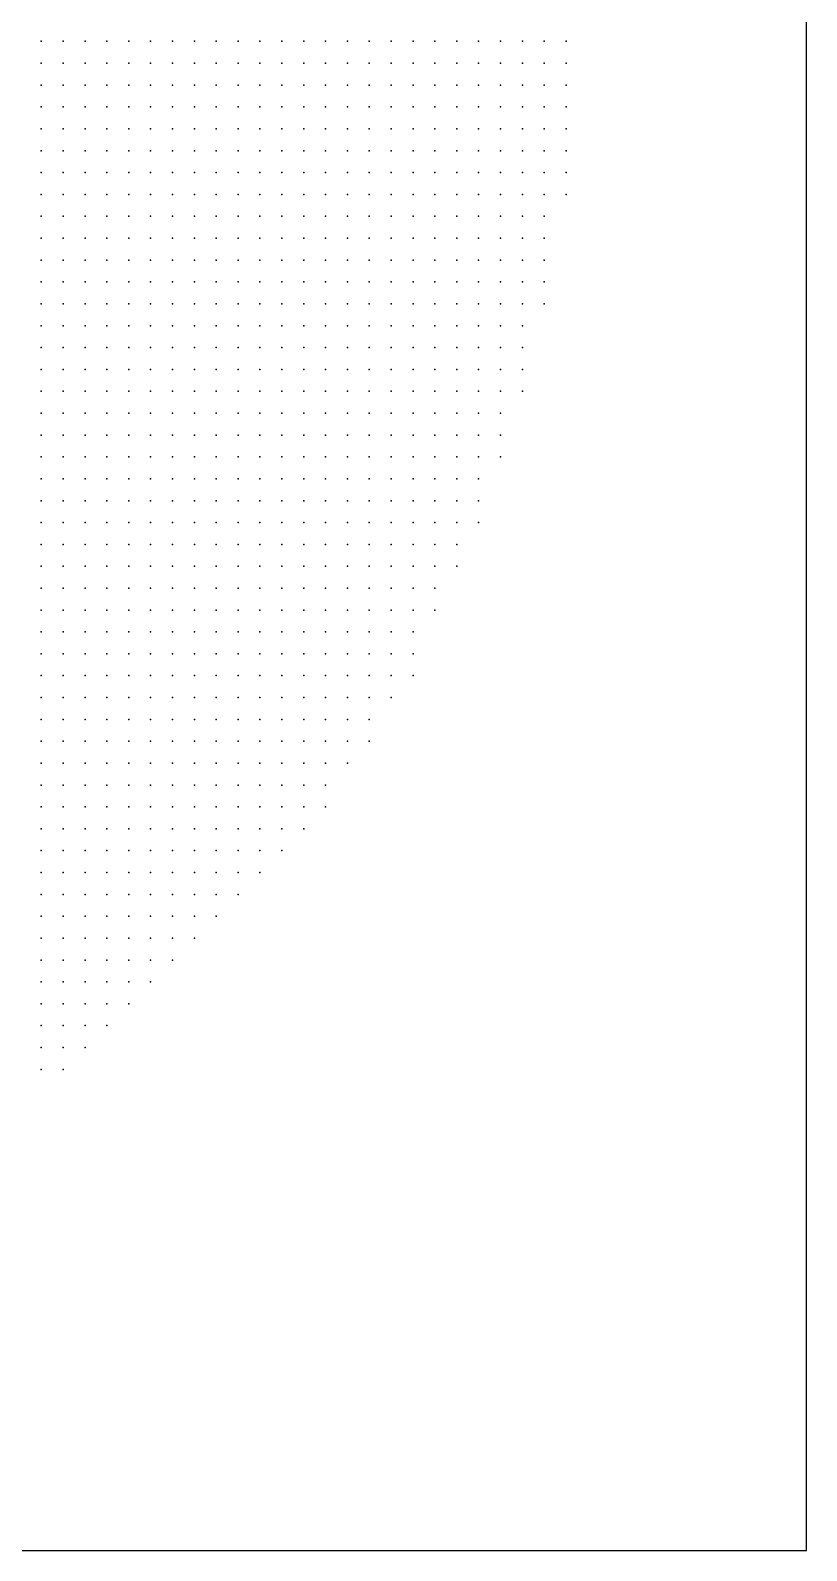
# Model space of a CAD drawing. Header units: millimetres. Extents: x 2848 to 6961, y 1568 to 7914.
# Drawn here: x 4152.8 to 4188.3, y 1580.3 to 1649.8 of the extents above; entities that cross this region are included whole.
import ezdxf

# ---------------------------------------------------------------- set-up
doc = ezdxf.new("R2010")
doc.units = ezdxf.units.MM
doc.header["$PDSIZE"] = -2

msp = doc.modelspace()

# ---------------------------------------------------------------- linework, layer by layer
msp.add_lwpolyline([(4048.282, 1580.289), (4188.282, 1580.289), (4188.282, 1720.289), (4048.282, 1720.289)], close=True)
at = {"color": 40, "true_color": 0xfcd901}
for p in [(4153.282, 1649.289), (4154.282, 1649.289), (4155.282, 1649.289), (4156.282, 1649.289), (4157.282, 1649.289), (4158.282, 1649.289), (4159.282, 1649.289), (4160.282, 1649.289), (4161.282, 1649.289), (4162.282, 1649.289), (4163.282, 1649.289), (4164.282, 1649.289), (4165.282, 1649.289), (4166.282, 1649.289), (4167.282, 1649.289), (4168.282, 1649.289), (4169.282, 1649.289), (4170.282, 1649.289), (4171.282, 1649.289), (4172.282, 1649.289), (4173.282, 1649.289), (4174.282, 1649.289), (4175.282, 1649.289), (4176.282, 1649.289), (4177.282, 1649.289), (4153.282, 1648.289), (4154.282, 1648.289), (4155.282, 1648.289), (4156.282, 1648.289), (4157.282, 1648.289), (4158.282, 1648.289), (4159.282, 1648.289), (4160.282, 1648.289), (4161.282, 1648.289), (4162.282, 1648.289), (4163.282, 1648.289), (4164.282, 1648.289), (4165.282, 1648.289), (4166.282, 1648.289), (4167.282, 1648.289), (4168.282, 1648.289), (4169.282, 1648.289), (4170.282, 1648.289), (4171.282, 1648.289), (4172.282, 1648.289), (4173.282, 1648.289), (4174.282, 1648.289), (4175.282, 1648.289), (4176.282, 1648.289), (4177.282, 1648.289), (4153.282, 1647.289), (4154.282, 1647.289), (4155.282, 1647.289), (4156.282, 1647.289), (4157.282, 1647.289), (4158.282, 1647.289), (4159.282, 1647.289), (4160.282, 1647.289), (4161.282, 1647.289), (4162.282, 1647.289), (4163.282, 1647.289), (4164.282, 1647.289), (4165.282, 1647.289), (4166.282, 1647.289), (4167.282, 1647.289), (4168.282, 1647.289), (4169.282, 1647.289), (4170.282, 1647.289), (4171.282, 1647.289), (4172.282, 1647.289), (4173.282, 1647.289), (4174.282, 1647.289), (4175.282, 1647.289), (4176.282, 1647.289), (4177.282, 1647.289), (4153.282, 1646.289), (4154.282, 1646.289), (4155.282, 1646.289), (4156.282, 1646.289), (4157.282, 1646.289), (4158.282, 1646.289), (4159.282, 1646.289), (4160.282, 1646.289), (4161.282, 1646.289), (4162.282, 1646.289), (4163.282, 1646.289), (4164.282, 1646.289), (4165.282, 1646.289), (4166.282, 1646.289), (4167.282, 1646.289), (4168.282, 1646.289), (4169.282, 1646.289), (4170.282, 1646.289), (4171.282, 1646.289), (4172.282, 1646.289), (4173.282, 1646.289), (4174.282, 1646.289), (4175.282, 1646.289), (4176.282, 1646.289), (4177.282, 1646.289), (4153.282, 1645.289), (4154.282, 1645.289), (4155.282, 1645.289), (4156.282, 1645.289), (4157.282, 1645.289), (4158.282, 1645.289), (4159.282, 1645.289), (4160.282, 1645.289), (4161.282, 1645.289), (4162.282, 1645.289), (4163.282, 1645.289), (4164.282, 1645.289), (4165.282, 1645.289), (4166.282, 1645.289), (4167.282, 1645.289), (4168.282, 1645.289), (4169.282, 1645.289), (4170.282, 1645.289), (4171.282, 1645.289), (4172.282, 1645.289), (4173.282, 1645.289), (4174.282, 1645.289), (4175.282, 1645.289), (4176.282, 1645.289), (4177.282, 1645.289), (4153.282, 1644.289), (4154.282, 1644.289), (4155.282, 1644.289), (4156.282, 1644.289), (4157.282, 1644.289), (4158.282, 1644.289), (4159.282, 1644.289), (4160.282, 1644.289), (4161.282, 1644.289), (4162.282, 1644.289), (4163.282, 1644.289), (4164.282, 1644.289), (4165.282, 1644.289), (4166.282, 1644.289), (4167.282, 1644.289), (4168.282, 1644.289), (4169.282, 1644.289), (4170.282, 1644.289), (4171.282, 1644.289), (4172.282, 1644.289), (4173.282, 1644.289), (4174.282, 1644.289), (4175.282, 1644.289), (4176.282, 1644.289), (4177.282, 1644.289), (4153.282, 1643.289), (4154.282, 1643.289), (4155.282, 1643.289), (4156.282, 1643.289), (4157.282, 1643.289), (4158.282, 1643.289), (4159.282, 1643.289), (4160.282, 1643.289), (4161.282, 1643.289), (4162.282, 1643.289), (4163.282, 1643.289), (4164.282, 1643.289), (4165.282, 1643.289), (4166.282, 1643.289), (4167.282, 1643.289), (4168.282, 1643.289), (4169.282, 1643.289), (4170.282, 1643.289), (4171.282, 1643.289), (4172.282, 1643.289), (4173.282, 1643.289), (4174.282, 1643.289), (4175.282, 1643.289), (4176.282, 1643.289), (4177.282, 1643.289), (4153.282, 1642.289), (4154.282, 1642.289), (4155.282, 1642.289), (4156.282, 1642.289), (4157.282, 1642.289), (4158.282, 1642.289), (4159.282, 1642.289), (4160.282, 1642.289), (4161.282, 1642.289), (4162.282, 1642.289), (4163.282, 1642.289), (4164.282, 1642.289), (4165.282, 1642.289), (4166.282, 1642.289), (4167.282, 1642.289), (4168.282, 1642.289), (4169.282, 1642.289), (4170.282, 1642.289), (4171.282, 1642.289), (4172.282, 1642.289), (4173.282, 1642.289), (4174.282, 1642.289), (4175.282, 1642.289), (4176.282, 1642.289), (4177.282, 1642.289), (4153.282, 1641.289), (4154.282, 1641.289), (4155.282, 1641.289), (4156.282, 1641.289), (4157.282, 1641.289), (4158.282, 1641.289), (4159.282, 1641.289), (4160.282, 1641.289), (4161.282, 1641.289), (4162.282, 1641.289), (4163.282, 1641.289), (4164.282, 1641.289), (4165.282, 1641.289), (4166.282, 1641.289), (4167.282, 1641.289), (4168.282, 1641.289), (4169.282, 1641.289), (4170.282, 1641.289), (4171.282, 1641.289), (4172.282, 1641.289), (4173.282, 1641.289), (4174.282, 1641.289), (4175.282, 1641.289), (4176.282, 1641.289), (4153.282, 1640.289), (4154.282, 1640.289), (4155.282, 1640.289), (4156.282, 1640.289), (4157.282, 1640.289), (4158.282, 1640.289), (4159.282, 1640.289), (4160.282, 1640.289), (4161.282, 1640.289), (4162.282, 1640.289), (4163.282, 1640.289), (4164.282, 1640.289), (4165.282, 1640.289), (4166.282, 1640.289), (4167.282, 1640.289), (4168.282, 1640.289), (4169.282, 1640.289), (4170.282, 1640.289), (4171.282, 1640.289), (4172.282, 1640.289), (4173.282, 1640.289), (4174.282, 1640.289), (4175.282, 1640.289), (4176.282, 1640.289), (4153.282, 1639.289), (4154.282, 1639.289), (4155.282, 1639.289), (4156.282, 1639.289), (4157.282, 1639.289), (4158.282, 1639.289), (4159.282, 1639.289), (4160.282, 1639.289), (4161.282, 1639.289), (4162.282, 1639.289), (4163.282, 1639.289), (4164.282, 1639.289), (4165.282, 1639.289), (4166.282, 1639.289), (4167.282, 1639.289), (4168.282, 1639.289), (4169.282, 1639.289), (4170.282, 1639.289), (4171.282, 1639.289), (4172.282, 1639.289), (4173.282, 1639.289), (4174.282, 1639.289), (4175.282, 1639.289), (4176.282, 1639.289), (4153.282, 1638.289), (4154.282, 1638.289), (4155.282, 1638.289), (4156.282, 1638.289), (4157.282, 1638.289), (4158.282, 1638.289), (4159.282, 1638.289), (4160.282, 1638.289), (4161.282, 1638.289), (4162.282, 1638.289), (4163.282, 1638.289), (4164.282, 1638.289), (4165.282, 1638.289), (4166.282, 1638.289), (4167.282, 1638.289), (4168.282, 1638.289), (4169.282, 1638.289), (4170.282, 1638.289), (4171.282, 1638.289), (4172.282, 1638.289), (4173.282, 1638.289), (4174.282, 1638.289), (4175.282, 1638.289), (4176.282, 1638.289), (4153.282, 1637.289), (4154.282, 1637.289), (4155.282, 1637.289), (4156.282, 1637.289), (4157.282, 1637.289), (4158.282, 1637.289), (4159.282, 1637.289), (4160.282, 1637.289), (4161.282, 1637.289), (4162.282, 1637.289), (4163.282, 1637.289), (4164.282, 1637.289), (4165.282, 1637.289), (4166.282, 1637.289), (4167.282, 1637.289), (4168.282, 1637.289), (4169.282, 1637.289), (4170.282, 1637.289), (4171.282, 1637.289), (4172.282, 1637.289), (4173.282, 1637.289), (4174.282, 1637.289), (4175.282, 1637.289), (4176.282, 1637.289), (4153.282, 1636.289), (4154.282, 1636.289), (4155.282, 1636.289), (4156.282, 1636.289), (4157.282, 1636.289), (4158.282, 1636.289), (4159.282, 1636.289), (4160.282, 1636.289), (4161.282, 1636.289), (4162.282, 1636.289), (4163.282, 1636.289), (4164.282, 1636.289), (4165.282, 1636.289), (4166.282, 1636.289), (4167.282, 1636.289), (4168.282, 1636.289), (4169.282, 1636.289), (4170.282, 1636.289), (4171.282, 1636.289), (4172.282, 1636.289), (4173.282, 1636.289), (4174.282, 1636.289), (4175.282, 1636.289), (4153.282, 1635.289), (4154.282, 1635.289), (4155.282, 1635.289), (4156.282, 1635.289), (4157.282, 1635.289), (4158.282, 1635.289), (4159.282, 1635.289), (4160.282, 1635.289), (4161.282, 1635.289), (4162.282, 1635.289), (4163.282, 1635.289), (4164.282, 1635.289), (4165.282, 1635.289), (4166.282, 1635.289), (4167.282, 1635.289), (4168.282, 1635.289), (4169.282, 1635.289), (4170.282, 1635.289), (4171.282, 1635.289), (4172.282, 1635.289), (4173.282, 1635.289), (4174.282, 1635.289), (4175.282, 1635.289), (4153.282, 1634.289), (4154.282, 1634.289), (4155.282, 1634.289), (4156.282, 1634.289), (4157.282, 1634.289), (4158.282, 1634.289), (4159.282, 1634.289), (4160.282, 1634.289), (4161.282, 1634.289), (4162.282, 1634.289), (4163.282, 1634.289), (4164.282, 1634.289), (4165.282, 1634.289), (4166.282, 1634.289), (4167.282, 1634.289), (4168.282, 1634.289), (4169.282, 1634.289), (4170.282, 1634.289), (4171.282, 1634.289), (4172.282, 1634.289), (4173.282, 1634.289), (4174.282, 1634.289), (4175.282, 1634.289), (4153.282, 1633.289), (4154.282, 1633.289), (4155.282, 1633.289), (4156.282, 1633.289), (4157.282, 1633.289), (4158.282, 1633.289), (4159.282, 1633.289), (4160.282, 1633.289), (4161.282, 1633.289), (4162.282, 1633.289), (4163.282, 1633.289), (4164.282, 1633.289), (4165.282, 1633.289), (4166.282, 1633.289), (4167.282, 1633.289), (4168.282, 1633.289), (4169.282, 1633.289), (4170.282, 1633.289), (4171.282, 1633.289), (4172.282, 1633.289), (4173.282, 1633.289), (4174.282, 1633.289), (4175.282, 1633.289), (4153.282, 1632.289), (4154.282, 1632.289), (4155.282, 1632.289), (4156.282, 1632.289), (4157.282, 1632.289), (4158.282, 1632.289), (4159.282, 1632.289), (4160.282, 1632.289), (4161.282, 1632.289), (4162.282, 1632.289), (4163.282, 1632.289), (4164.282, 1632.289), (4165.282, 1632.289), (4166.282, 1632.289), (4167.282, 1632.289), (4168.282, 1632.289), (4169.282, 1632.289), (4170.282, 1632.289), (4171.282, 1632.289), (4172.282, 1632.289), (4173.282, 1632.289), (4174.282, 1632.289), (4153.282, 1631.289), (4154.282, 1631.289), (4155.282, 1631.289), (4156.282, 1631.289), (4157.282, 1631.289), (4158.282, 1631.289), (4159.282, 1631.289), (4160.282, 1631.289), (4161.282, 1631.289), (4162.282, 1631.289), (4163.282, 1631.289), (4164.282, 1631.289), (4165.282, 1631.289), (4166.282, 1631.289), (4167.282, 1631.289), (4168.282, 1631.289), (4169.282, 1631.289), (4170.282, 1631.289), (4171.282, 1631.289), (4172.282, 1631.289), (4173.282, 1631.289), (4174.282, 1631.289), (4153.282, 1630.289), (4154.282, 1630.289), (4155.282, 1630.289), (4156.282, 1630.289), (4157.282, 1630.289), (4158.282, 1630.289), (4159.282, 1630.289), (4160.282, 1630.289), (4161.282, 1630.289), (4162.282, 1630.289), (4163.282, 1630.289), (4164.282, 1630.289), (4165.282, 1630.289), (4166.282, 1630.289), (4167.282, 1630.289), (4168.282, 1630.289), (4169.282, 1630.289), (4170.282, 1630.289), (4171.282, 1630.289), (4172.282, 1630.289), (4173.282, 1630.289), (4174.282, 1630.289), (4153.282, 1629.289), (4154.282, 1629.289), (4155.282, 1629.289), (4156.282, 1629.289), (4157.282, 1629.289), (4158.282, 1629.289), (4159.282, 1629.289), (4160.282, 1629.289), (4161.282, 1629.289), (4162.282, 1629.289), (4163.282, 1629.289), (4164.282, 1629.289), (4165.282, 1629.289), (4166.282, 1629.289), (4167.282, 1629.289), (4168.282, 1629.289), (4169.282, 1629.289), (4170.282, 1629.289), (4171.282, 1629.289), (4172.282, 1629.289), (4173.282, 1629.289), (4153.282, 1628.289), (4154.282, 1628.289), (4155.282, 1628.289), (4156.282, 1628.289), (4157.282, 1628.289), (4158.282, 1628.289), (4159.282, 1628.289), (4160.282, 1628.289), (4161.282, 1628.289), (4162.282, 1628.289), (4163.282, 1628.289), (4164.282, 1628.289), (4165.282, 1628.289), (4166.282, 1628.289), (4167.282, 1628.289), (4168.282, 1628.289), (4169.282, 1628.289), (4170.282, 1628.289), (4171.282, 1628.289), (4172.282, 1628.289), (4173.282, 1628.289), (4153.282, 1627.289), (4154.282, 1627.289), (4155.282, 1627.289), (4156.282, 1627.289), (4157.282, 1627.289), (4158.282, 1627.289), (4159.282, 1627.289), (4160.282, 1627.289), (4161.282, 1627.289), (4162.282, 1627.289), (4163.282, 1627.289), (4164.282, 1627.289), (4165.282, 1627.289), (4166.282, 1627.289), (4167.282, 1627.289), (4168.282, 1627.289), (4169.282, 1627.289), (4170.282, 1627.289), (4171.282, 1627.289), (4172.282, 1627.289), (4173.282, 1627.289), (4153.282, 1626.289), (4154.282, 1626.289), (4155.282, 1626.289), (4156.282, 1626.289), (4157.282, 1626.289), (4158.282, 1626.289), (4159.282, 1626.289), (4160.282, 1626.289), (4161.282, 1626.289), (4162.282, 1626.289), (4163.282, 1626.289), (4164.282, 1626.289), (4165.282, 1626.289), (4166.282, 1626.289), (4167.282, 1626.289), (4168.282, 1626.289), (4169.282, 1626.289), (4170.282, 1626.289), (4171.282, 1626.289), (4172.282, 1626.289), (4153.282, 1625.289), (4154.282, 1625.289), (4155.282, 1625.289), (4156.282, 1625.289), (4157.282, 1625.289), (4158.282, 1625.289), (4159.282, 1625.289), (4160.282, 1625.289), (4161.282, 1625.289), (4162.282, 1625.289), (4163.282, 1625.289), (4164.282, 1625.289), (4165.282, 1625.289), (4166.282, 1625.289), (4167.282, 1625.289), (4168.282, 1625.289), (4169.282, 1625.289), (4170.282, 1625.289), (4171.282, 1625.289), (4172.282, 1625.289), (4153.282, 1624.289), (4154.282, 1624.289), (4155.282, 1624.289), (4156.282, 1624.289), (4157.282, 1624.289), (4158.282, 1624.289), (4159.282, 1624.289), (4160.282, 1624.289), (4161.282, 1624.289), (4162.282, 1624.289), (4163.282, 1624.289), (4164.282, 1624.289), (4165.282, 1624.289), (4166.282, 1624.289), (4167.282, 1624.289), (4168.282, 1624.289), (4169.282, 1624.289), (4170.282, 1624.289), (4171.282, 1624.289), (4153.282, 1623.289), (4154.282, 1623.289), (4155.282, 1623.289), (4156.282, 1623.289), (4157.282, 1623.289), (4158.282, 1623.289), (4159.282, 1623.289), (4160.282, 1623.289), (4161.282, 1623.289), (4162.282, 1623.289), (4163.282, 1623.289), (4164.282, 1623.289), (4165.282, 1623.289), (4166.282, 1623.289), (4167.282, 1623.289), (4168.282, 1623.289), (4169.282, 1623.289), (4170.282, 1623.289), (4171.282, 1623.289), (4153.282, 1622.289), (4154.282, 1622.289), (4155.282, 1622.289), (4156.282, 1622.289), (4157.282, 1622.289), (4158.282, 1622.289), (4159.282, 1622.289), (4160.282, 1622.289), (4161.282, 1622.289), (4162.282, 1622.289), (4163.282, 1622.289), (4164.282, 1622.289), (4165.282, 1622.289), (4166.282, 1622.289), (4167.282, 1622.289), (4168.282, 1622.289), (4169.282, 1622.289), (4170.282, 1622.289), (4153.282, 1621.289), (4154.282, 1621.289), (4155.282, 1621.289), (4156.282, 1621.289), (4157.282, 1621.289), (4158.282, 1621.289), (4159.282, 1621.289), (4160.282, 1621.289), (4161.282, 1621.289), (4162.282, 1621.289), (4166.282, 1621.289), (4167.282, 1621.289), (4168.282, 1621.289), (4169.282, 1621.289), (4170.282, 1621.289), (4153.282, 1620.289), (4154.282, 1620.289), (4155.282, 1620.289), (4156.282, 1620.289), (4157.282, 1620.289), (4158.282, 1620.289), (4159.282, 1620.289), (4160.282, 1620.289), (4161.282, 1620.289), (4163.282, 1620.289), (4166.282, 1620.289), (4167.282, 1620.289), (4168.282, 1620.289), (4169.282, 1620.289), (4170.282, 1620.289), (4153.282, 1619.289), (4154.282, 1619.289), (4155.282, 1619.289), (4156.282, 1619.289), (4157.282, 1619.289), (4158.282, 1619.289), (4159.282, 1619.289), (4160.282, 1619.289), (4161.282, 1619.289), (4163.282, 1619.289), (4166.282, 1619.289), (4167.282, 1619.289), (4168.282, 1619.289), (4169.282, 1619.289), (4153.282, 1618.289), (4154.282, 1618.289), (4155.282, 1618.289), (4156.282, 1618.289), (4157.282, 1618.289), (4158.282, 1618.289), (4159.282, 1618.289), (4160.282, 1618.289), (4161.282, 1618.289), (4162.282, 1618.289), (4163.282, 1618.289), (4164.282, 1618.289), (4165.282, 1618.289), (4166.282, 1618.289), (4167.282, 1618.289), (4168.282, 1618.289), (4153.282, 1617.289), (4154.282, 1617.289), (4155.282, 1617.289), (4156.282, 1617.289), (4157.282, 1617.289), (4158.282, 1617.289), (4159.282, 1617.289), (4160.282, 1617.289), (4161.282, 1617.289), (4162.282, 1617.289), (4163.282, 1617.289), (4164.282, 1617.289), (4165.282, 1617.289), (4166.282, 1617.289), (4167.282, 1617.289), (4168.282, 1617.289), (4153.282, 1616.289), (4154.282, 1616.289), (4155.282, 1616.289), (4156.282, 1616.289), (4157.282, 1616.289), (4158.282, 1616.289), (4159.282, 1616.289), (4160.282, 1616.289), (4161.282, 1616.289), (4162.282, 1616.289), (4163.282, 1616.289), (4164.282, 1616.289), (4165.282, 1616.289), (4166.282, 1616.289), (4167.282, 1616.289), (4153.282, 1615.289), (4154.282, 1615.289), (4155.282, 1615.289), (4156.282, 1615.289), (4157.282, 1615.289), (4158.282, 1615.289), (4159.282, 1615.289), (4160.282, 1615.289), (4161.282, 1615.289), (4162.282, 1615.289), (4163.282, 1615.289), (4164.282, 1615.289), (4165.282, 1615.289), (4166.282, 1615.289), (4153.282, 1614.289), (4154.282, 1614.289), (4155.282, 1614.289), (4156.282, 1614.289), (4157.282, 1614.289), (4158.282, 1614.289), (4159.282, 1614.289), (4160.282, 1614.289), (4161.282, 1614.289), (4162.282, 1614.289), (4163.282, 1614.289), (4164.282, 1614.289), (4165.282, 1614.289), (4166.282, 1614.289), (4153.282, 1613.289), (4154.282, 1613.289), (4155.282, 1613.289), (4156.282, 1613.289), (4157.282, 1613.289), (4158.282, 1613.289), (4159.282, 1613.289), (4160.282, 1613.289), (4161.282, 1613.289), (4162.282, 1613.289), (4163.282, 1613.289), (4164.282, 1613.289), (4165.282, 1613.289), (4153.282, 1612.289), (4154.282, 1612.289), (4155.282, 1612.289), (4156.282, 1612.289), (4157.282, 1612.289), (4158.282, 1612.289), (4159.282, 1612.289), (4160.282, 1612.289), (4161.282, 1612.289), (4162.282, 1612.289), (4163.282, 1612.289), (4164.282, 1612.289), (4153.282, 1611.289), (4154.282, 1611.289), (4155.282, 1611.289), (4156.282, 1611.289), (4157.282, 1611.289), (4158.282, 1611.289), (4159.282, 1611.289), (4160.282, 1611.289), (4161.282, 1611.289), (4162.282, 1611.289), (4163.282, 1611.289), (4153.282, 1610.289), (4154.282, 1610.289), (4155.282, 1610.289), (4156.282, 1610.289), (4157.282, 1610.289), (4158.282, 1610.289), (4159.282, 1610.289), (4160.282, 1610.289), (4161.282, 1610.289), (4162.282, 1610.289), (4153.282, 1609.289), (4154.282, 1609.289), (4155.282, 1609.289), (4156.282, 1609.289), (4157.282, 1609.289), (4158.282, 1609.289), (4159.282, 1609.289), (4160.282, 1609.289), (4161.282, 1609.289), (4153.282, 1608.289), (4154.282, 1608.289), (4155.282, 1608.289), (4156.282, 1608.289), (4157.282, 1608.289), (4158.282, 1608.289), (4159.282, 1608.289), (4160.282, 1608.289), (4153.282, 1607.289), (4154.282, 1607.289), (4155.282, 1607.289), (4156.282, 1607.289), (4157.282, 1607.289), (4158.282, 1607.289), (4159.282, 1607.289), (4153.282, 1606.289), (4154.282, 1606.289), (4155.282, 1606.289), (4156.282, 1606.289), (4157.282, 1606.289), (4158.282, 1606.289), (4153.282, 1605.289), (4154.282, 1605.289), (4155.282, 1605.289), (4156.282, 1605.289), (4157.282, 1605.289), (4153.282, 1604.289), (4154.282, 1604.289), (4155.282, 1604.289), (4156.282, 1604.289), (4153.282, 1603.289), (4154.282, 1603.289), (4155.282, 1603.289), (4153.282, 1602.289), (4154.282, 1602.289)]:
    msp.add_point(p, dxfattribs=at)
at = {"color": 40, "true_color": 0xfcd903}
msp.add_point((4163.282, 1621.289), dxfattribs=at)
at = {"color": 40, "true_color": 0xfdd901}
for p in [(4164.282, 1621.289), (4165.282, 1621.289), (4165.282, 1619.289)]:
    msp.add_point(p, dxfattribs=at)
at = {"color": 40, "true_color": 0xfcd800}
msp.add_point((4162.282, 1620.289), dxfattribs=at)
at = {"color": 40, "true_color": 0xfbda00}
msp.add_point((4164.282, 1620.289), dxfattribs=at)
at = {"color": 40, "true_color": 0xfcda00}
msp.add_point((4165.282, 1620.289), dxfattribs=at)
at = {"color": 40, "true_color": 0xfbda01}
for p in [(4162.282, 1619.289), (4164.282, 1619.289)]:
    msp.add_point(p, dxfattribs=at)

doc.saveas('drawing.dxf')
